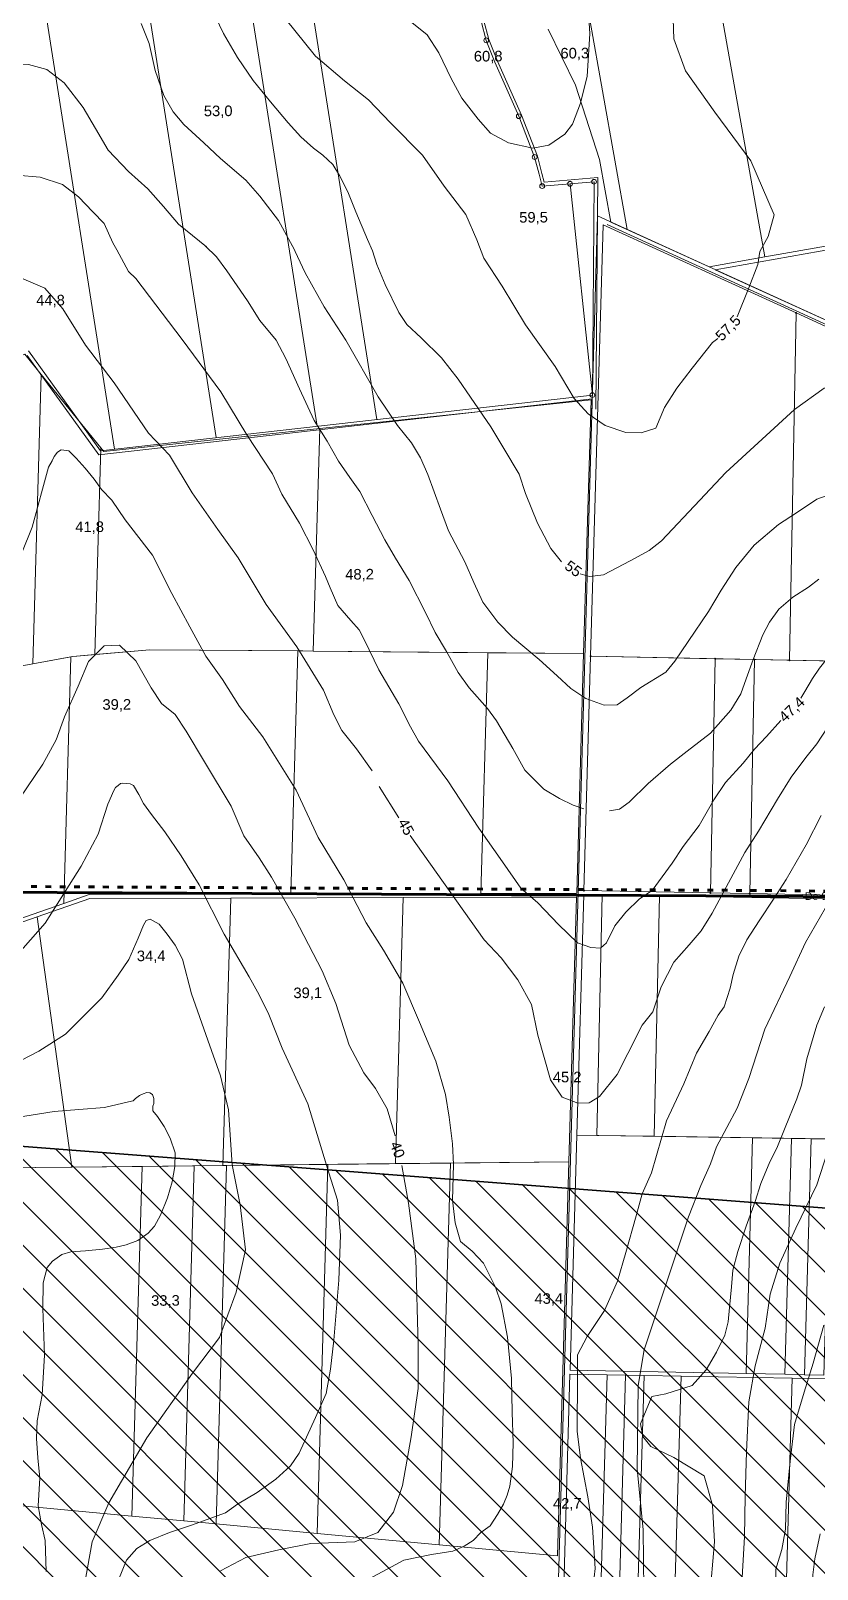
# Model space of a CAD drawing. Header units: metres. Extents: x 783184 to 1587399, y 282652 to 580595.
# Drawn here: x 784865 to 785685, y 287297 to 288901 of the extents above; entities that cross this region are included whole.
import ezdxf

# ---------------------------------------------------------------- set-up
doc = ezdxf.new("R2010")
doc.units = ezdxf.units.M
doc.header["$LTSCALE"] = 0.5
doc.linetypes.add('ACAD_ISO03W100', pattern=[30, 12, -18])
doc.layers.add('cote de nivel', color=1, linetype='CONTINUOUS', lineweight=211)
for name, color, linetype in [('curbe  de nivelI', 7, 'CONTINUOUS'), ('natura 2000', 7, 'CONTINUOUS'), ('proprietati extravilan', 7, 'CONTINUOUS'), ('strazi', 7, 'CONTINUOUS')]:
    doc.layers.add(name, color=color, linetype=linetype)
doc.styles.add('arial', font='arial.ttf')
doc.styles.get("Standard").update_dxf_attribs({"font": 'arial.ttf'})

msp = doc.modelspace()

# ---------------------------------------------------------------- hatches: boundary and pattern name
at = {"layer": 'natura 2000', "lineweight": 25}
h = msp.add_hatch(dxfattribs=at)
h.set_pattern_fill('ANSI31', color=102, scale=10, angle=270, style=0)
h.set_pattern_definition([(315, (-16318.97, 0), (22.4506403, 22.4506403), [])])
h.paths.add_polyline_path([(787971.43976, 288224.93342), (787870.92594, 288237.44902), (787213.7892, 288101.85379), (786745.7958, 288206.64708), (786668.5349, 288218.38109), (786498.29379, 288265.38152), (786271.2923, 288323.04197), (786109.98482, 288008.90651), (786011.07464, 287649.67488), (784573.20977, 287759.96478), (783793.2636, 287674.8226), (783780.5041, 287539.58085), (783769.1915, 287420.7999), (783768.915, 287417.899), (783780.65865, 287417.08065), (784006.42075, 287399.88895), (784362.46725, 287372.79145), (784558.6099, 287357.8604), (784574.4166, 287314.6681), (784602.445, 287324.9255), (784608.837, 287292.78015), (784608.84, 287292.78), (784608.8385, 287292.77485), (784592.87005, 287235.34995), (784580.298, 287223.97965), (784537.63005, 287185.39), (784483.5, 287003.05), (784483.5044, 287002.6695), (784485.3, 286847.16), (784484.345, 286785.385), (784484.30705, 286782.92885), (784483.50035, 286730.74895), (784484.498, 286730.646), (784554.7285, 286727.893), (784624.959, 286725.14), (784607.348, 286536.688), (784594.68615, 286401.19575), (784630.1358, 286397.88295), (784732.8065, 286395.36555), (784881.1041, 286396.043), (785013.64045, 286398.0754), (785223.25535, 286397.2804), (785233.0977, 286397.2431), (785200.69495, 286316.8048), (785196.46505, 286306.30425), (785193.71015, 286296.7813), (785191.49905, 286284.20395), (785189.896, 286275.08545), (785195.1148, 286222.43885), (785216.92325, 286002.43975), (785226.00625, 285976.94425), (785237.41215, 285703.27295), (785215.48915, 285617.32065), (785213.1045, 285607.9712), (785213.62695, 285590.8152), (785219.04425, 285561.0071), (785224.6066, 285541.89315), (785228.0891, 285520.21455), (785228.66955, 285497.37455), (785225.9609, 285482.85765), (785217.2546, 285450.72685), (785208.7093, 285416.6519), (785256.1124, 285441.0508), (785305.5644, 285475.9564), (785345.4739, 285511.5708), (785379.334, 285544.5834), (785390.613, 285563.9601), (785403.5704, 285577.788), (785410.82955, 285575.2514), (785414.84, 285573.85), (785407.86, 285549.01), (785388.38, 285456.01), (785388.79, 285403.76), (785387.57, 285378.24), (785371.76, 285320.73), (785378.59, 285277.93), (785378.58445, 285277.8797), (785378.3169, 285275.45), (785374.13, 285237.43), (785364.02515, 285226.0708), (785361.16, 285222.85), (785318.61, 285165.73), (785250.92, 285102.55), (785218.20625, 285061.69895), (785211.12, 285052.85), (785200.18, 285017.21), (785195.72, 284956.45), (785205.04, 284911.08), (785231.39, 284849.51), (785267.46, 284830.88), (785310.6246, 284829.19255), (785323.48, 284828.69), (785361.17, 284827.47), (785383.88495, 284821.41885), (785388.16, 284820.28), (785396.89935, 284820.41775), (785406.548, 284820.56985), (785408.46, 284820.6), (785415.70655, 284824.73285), (785417.49, 284825.75), (785418.9786, 284826.5143), (785419.67885, 284826.8738), (785429.41, 284831.87), (785436.82, 284841.53), (785435.86, 284851.84), (785438.11, 284861.18), (785446.39, 284882.62), (785452.23, 284892.36), (785451.78, 284898.3), (785455.43, 284903.1), (785460.02, 284901.2), (785474.44, 284914.21), (785509.33, 284968.6), (785528.4, 284993.71), (785569.75, 285021.14), (785611.64, 285052.79), (785635.72, 285080.8), (785667.93, 285124.66), (785703.07, 285188.14), (785717.25, 285229.34), (785726.81, 285264.28), (785733.41, 285299.87), (785737.37, 285329.54), (785742.01, 285340.32), (785772.19, 285490.5), (785776.91, 285515.4), (785792.98, 285550.42), (785811.6, 285578.99), (785828.12, 285590.78), (785847.01, 285597.86), (785862.74, 285605.72), (785879.26, 285618.3), (785893.16, 285635.34), (785931.19, 285678.58), (785956.78083, 285703.42513), (785956.78083, 285728.90117), (785956.3378, 285755.94243), (785956.3378, 285782.30233), (785956.3378, 285808.97887), (785956.3378, 285835.46943), (785956.3378, 285861.50708), (785956.3378, 285914.69261), (785956.3378, 285940.92265), (785956.3378, 285968.12263), (785956.3378, 285994.48253), (785956.3378, 286020.92018), (785956.3378, 286047.80193), (785963.27309, 286067.28888), (785974.08936, 286082.32491), (785987.60423, 286095.56781), (786001.01528, 286108.70898), (786027.81541, 286134.96979), (786054.71665, 286161.32969), (786067.51777, 286174.84878), (786107.77153, 286214.21061), (786121.23046, 286227.37132), (786134.67762, 286240.32304), (786161.083, 286266.80456), (786174.31856, 286280.0783), (786187.84949, 286293.12759), (786214.40554, 286319.63177), (786224.95285, 286335.71719), (786231.02291, 286356.15679), (786237.11644, 286376.67542), (786248.21808, 286392.16558), (786259.15727, 286407.65014), (786277.77382, 286415.59803), (786301.12343, 286418.65695), (786322.03268, 286424.44291), (786340.3871, 286432.47818), (786357.52504, 286441.83528), (786374.40824, 286451.62125), (786389.37901, 286463.18597), (786403.27913, 286475.28215), (786427.11977, 286477.94908), (786474.44846, 286457.50181), (786524.02923, 286434.19361), (786706.25735, 286278.36607), (786742.29058, 286268.9264), (786766.19398, 286271.53321), (786798.71988, 286265.50837), (786823.53519, 286267.44264), (786841.52227, 286276.05746), (786859.36906, 286284.49112), (786872.63232, 286297.67347), (786884.45572, 286312.62977), (786894.31195, 286329.16478), (786904.03403, 286346.26342), (786913.5149, 286362.93783), (786927.81559, 286375.33193), (786941.95753, 286387.58843), (786957.92419, 286398.57433), (786975.21451, 286407.14226), (787010.90028, 286424.82576), (787046.11241, 286442.27456), (787081.81891, 286459.96834), (787098.49351, 286469.84809), (787113.98669, 286480.87093), (787129.95983, 286491.67653), (787145.49362, 286502.61119), (787161.26924, 286513.26609), (787177.72048, 286522.90135), (787197.49261, 286530.02359), (787240.97615, 286538.60395), (787285.92171, 286546.79151), (787305.52514, 286550.69377), (787330.7805, 286555.51135), (787350.31266, 286559.2372), (787416.66402, 286576.06845), (787436.82011, 286582.17986), (787454.33278, 286591.20912), (787470.33914, 286601.9578), (787481.51931, 286616.74638), (787489.93775, 286635.57301), (787498.15968, 286653.96017), (787510.66978, 286667.71246), (787526.85744, 286678.1364), (787546.57937, 286683.3561), (787610.39065, 286700.2447), (787631.22236, 286705.75812), (787649.37374, 286714.38417), (787662.00567, 286728.22704), (787682.9223, 286733.97774), (787706.82755, 286736.07874), (787732.42739, 286737.22583), (787759.12743, 286736.78575), (787791.70686, 286731.06151), (787826.29374, 286723.00708), (787848.917, 286726.97654), (787871.495, 286730.93806), (787895.49624, 286733.27313), (787943.61131, 286738.37132), (787967.69562, 286740.78174), (787993.35049, 286741.62293), (788016.23711, 286745.34126), (788038.96278, 286749.03344), (788044.75727, 286769.87912), (788064.47956, 286802.39051), (788074.53822, 286819.5889), (788084.15385, 286836.57005), (788093.20462, 286854.19408), (788100.63586, 286871.92265), (788114.84694, 286912.07458), (788121.66939, 286931.35073), (788128.68591, 286951.17517), (788137.48931, 286969.09499), (788148.82723, 286983.94227), (788161.31334, 286997.96471), (788175.32052, 287010.43203), (788189.8095, 287022.49615), (788205.96177, 287032.58543), (788238.3399, 287053.49711), (788254.55899, 287063.97234), (788270.44863, 287074.23479), (788302.81393, 287095.13818), (788335.17185, 287115.7554), (788351.26312, 287126.28365), (788382.16458, 287148.18744), (788396.86215, 287160.14093), (788423.3427, 287184.51357), (788461.23833, 287218.36213), (788508.4655, 287260.54567), (788536.65892, 287285.61979), (788578.13036, 287323.11876), (788609.15167, 287355.91481), (788641.9103, 287390.78685), (788691.41169, 287443.48179), (788742.76374, 287497.64556), (788763.39694, 287520.10218), (788821.52637, 287583.36866), (788847.57663, 287610.50772), (788859.58648, 287625.11131), (788868.85138, 287642.63835), (788876.44383, 287661.67802), (788881.41132, 287683.01026), (788886.25144, 287704.84832), (788888.78411, 287729.13127), (788881.18611, 287763.14728), (788867.95292, 287803.00873), (788854.82758, 287842.4931), (788841.75815, 287881.80931), (788844.99438, 287905.23388), (788850.66493, 287926.33753), (788861.83486, 287967.90784), (788868.796, 287986.79039), (788881.22857, 288001.2016), (788894.04054, 288011.2727), (788912.89056, 288022.18274), (788963.11557, 288051.25206), (788981.64049, 288060.41576), (789001.90114, 288065.66247), (789044.22543, 288076.62278), (789117.57115, 288082.8336), (789139.35354, 288088.32217), (789155.20484, 288098.81675), (789167.97153, 288112.68528), (789189.38841, 288143.82113), (789200.38113, 288159.68163), (789209.74941, 288176.70286), (789215.69895, 288194.34774), (789241.70121, 288276.75168), (789259.43824, 288331.20955), (789266.84965, 288348.10568), (789293.9974, 288409.99567), (789334.69908, 288502.78517), (789343.0373, 288521.07855), (789345.47951, 288544.65769), (789343.94736, 288573.11858), (789340.92367, 288602.59511), (789334.69169, 288635.23477), (789300.7204, 288722.12047), (789282.62625, 288765.99378), (789266.12887, 288809.0695), (789257.61158, 288842.26627), (789242.44514, 288960.85696), (789248.39, 288981.24), (789249.84, 289022.44), (789258.51, 289043.39), (789288.16, 289086.03), (789324.63, 289131.46), (789338.05, 289159.74), (789338.78, 289187.2), (789338.78, 289215.8), (789346.01, 289235.31), (789348.9, 289272.17), (789349.62, 289325.64), (789353.96, 289379.12), (789365.53, 289410.2), (789384.33, 289451.39), (789411.26, 289495.94), (789426.56, 289530.45), (789438.93, 289570.99), (789447.67, 289608.22), (789451.12, 289633.35), (789453.96, 289652), (789458.41, 289674.33), (789467.61, 289673.16), (789468.38, 289676.19), (789472.25, 289681.02), (789483.63, 289690.82), (789487.89, 289696.87), (789488.25, 289702.94), (789482.17, 289706.6), (789473.31, 289707.12), (789463.92, 289707.15), (789460.79, 289710.88), (789460.26, 289717.51), (789461.44, 289720.77), (789470.72, 289723.65), (789471.06, 289724.51), (789473.75, 289725.78), (789482.58, 289726.68), (789488.95, 289726.49), (789496.75, 289722.19), (789500.8, 289719.25), (789505.65, 289718.41), (789515.64, 289720.83), (789516.63, 289720.7), (789534.84, 289735.95), (789543.72, 289750.86), (789540.73, 289755.73), (789535.24, 289755.66), (789535.48, 289754.66), (789522.63, 289747.46), (789492.61, 289742.46), (789469.3, 289741.52), (789462.82, 289743.79), (789460.6, 289755.95), (789450.84, 289764.24), (789448.8, 289774.39), (789439.25, 289779.43), (789430.34, 289795), (789396.71, 289809.2), (789376.52, 289825.47), (789372.34, 289833.53), (789355.21, 289822.2), (789320.69, 289828.18), (789296.6, 289846.08), (789293.93, 289856.98), (789292.43, 289869.42), (789276.19, 289876.29), (789263.78, 289895.05), (789235.96, 289913.44), (789219.8, 289924.31), (789203.69, 289932.82), (789186.46, 289936.91), (789175.08, 289941.15), (789173.81, 289942.9), (789160.91, 289937.4), (789141.66, 289936.99), (789126.26, 289936.57), (789109.68, 289939.8), (789094.84, 289943.2), (789084.64, 289945.82), (789066.27, 289954.56), (789050.77, 289965.72), (789041.68, 289975.98), (789036.07, 289979.91), (789029.88, 289976.69), (789020.18, 289957.13), (789007.67, 289953.41), (788900.7, 289945.68), (788859.56, 289956.44), (788830.83, 289994.37), (788793.71, 290126.62), (788790.4, 290164.02), (788800.11, 290196.77), (788805.04, 290221.59), (788839, 290276.8), (788859.23, 290289.33), (788914.71, 290308.84), (788973.8, 290331.43), (789000.75, 290362.64), (789064.26, 290397.54), (789095.38, 290406.98), (789132.87, 290417.78), (789138.77, 290419.11), (789183.55, 290449.82), (789232.56, 290499.74), (789268.53, 290536.85), (789306.84, 290565.04), (789369.51, 290588.01), (789431.29, 290603.77), (789530.64, 290550.26), (789597.65, 290543.65), (789650.72, 290553.8), (789700.08, 290579.99), (789754.65, 290609.82), (789831.65, 290647.92), (789854.07, 290659.01), (789966.07, 290708.13), (789960.43, 290754.62), (789960.252, 290756.0861), (789730.27013, 290676.47043), (789635.76216, 290643.04491), (789539.67632, 290611.93699), (789482.13147, 290617.67015), (789416.60672, 290655.49288), (789371.40425, 290664.30841), (789305.64115, 290645.53751), (789226.38223, 290578.42344), (789150.94005, 290519.68364), (789049.11963, 290431.03086), (788949.89844, 290381.90644), (788843.68474, 290325.43199), (788766.42921, 290229.51185), (788757.06076, 290219.51855), (788756.46884, 290206.50765), (788735.1377, 290120.46199), (788784.89914, 289956.90062), (788795.18124, 289944.49775), (788795.92956, 289941.87846), (788804.2548, 289933.55322), (788863.72574, 289861.8179), (789135.24938, 289791.03919), (789203.63213, 289767.83208), (789152.75162, 289506.01901), (789066.6784, 289341.85856), (789020.74981, 289236.32196), (789053.31392, 288671.30223), (789043.5697, 288545.96977), (789113.16993, 288345.16866), (789096.35912, 288232.00216), (788999.37787, 288137.70606), (788906.84108, 288099.87546), (788715.85576, 288135.97036), (788454.15005, 288166.93943)])

# ---------------------------------------------------------------- linework, layer by layer
at = {"layer": 'curbe  de nivelI', "color": 21, "lineweight": 5}
for points in [[(785512.485, 289256.06654), (785541.40038, 289235.66648), (785569.46533, 289214.41639), (785600.08163, 289203.36635), (785622.19344, 289181.26624), (785624.7448, 289148.96614), (785606.03482, 289108.16597), (785587.81564, 289072.45621), (785563.70701, 289021.58708), (785544.95583, 288974.73397), (785534.24089, 288934.57414), (785535.58026, 288893.07567), (785547.63458, 288859.60915), (785578.44007, 288816.77202), (785615.94239, 288765.90289), (785640.05101, 288709.67915), (785634.00624, 288687.04581), (785625.24956, 288671.38426)], [(785054.05759, 288923.89772), (785066.13641, 288898.54571), (785080.88189, 288873.66889), (785096.98694, 288849.72534), (785115.30644, 288827.39139), (785133.67203, 288805.38293), (785146.75741, 288790.89608), (785159.84272, 288779.2261), (785169.70709, 288771.78144), (785180.17534, 288762.12353), (785187.22131, 288750.45355), (785195.71628, 288733.6748), (785204.17142, 288712.54811), (785216.25023, 288683.97676), (785221.48436, 288671.90439)], [(785262.39797, 288910.06965), (785278.53393, 288897.4158), (785290.77269, 288878.44127), (785303.43324, 288851.89299), (785314.6043, 288831.05136), (785331.48503, 288809.46538), (785344.64204, 288794.82659), (785363.26048, 288784.65391), (785388.58158, 288778.94726), (785405.21406, 288782.17274), (785422.09479, 288793.83414), (785429.79044, 288804.25495), (785438.23081, 288825.84094), (785445.18168, 288854.12602), (785448.03533, 288898.37009), (785446.04937, 288932.11369)], [(784980.27699, 288909.01604), (784988.83723, 288888.10208), (784994.8611, 288860.21681), (785004.05542, 288833.91593), (785013.88382, 288817.12139), (785024.98043, 288803.8125), (785045.5884, 288784.48295), (785063.12209, 288768.16869), (785089.43689, 288745.67033), (785104.021, 288728.87583), (785123.67779, 288703.84246), (785138.2619, 288676.90779)], [(785130.52993, 288914.12696), (785161.9541, 288874.86756), (785192.45394, 288849.46443), (785217.4084, 288829.6038), (785240.17551, 288805.39148), (785273.44814, 288771.67462), (785296.09197, 288739.34336), (785318.73581, 288709.78334), (785330.28881, 288683.45645), (785337.68272, 288664.51958), (785356.7632, 288635.10098), (785380.79346, 288594.91783), (785411.75541, 288551.50158), (785431.62658, 288518.24656), (785446.4144, 288502.08093), (785463.97495, 288490.07219), (785485.69452, 288482.68218), (785501.40661, 288482.2203), (785516.65653, 288487.30094), (785525.89891, 288508.54718), (785538.83827, 288528.8697), (785554.55035, 288549.65406), (785575.97909, 288576.53706), (785581.52454, 288580.69395)], [(784820.17351, 288862.89677), (784844.24224, 288866.90612), (784862.96233, 288866.46061), (784882.1282, 288861.11484), (784899.95683, 288847.30493), (784920.0141, 288821.46699), (784932.93994, 288799.63841), (784945.86572, 288776.91884), (784967.26016, 288754.64478), (784987.46886, 288736.68188), (785003.51471, 288718.41714), (785019.11479, 288699.70693), (785048.53209, 288676.09638)], [(785437.92377, 288335.15148), (785447.56048, 288332.35513), (785462.32645, 288334.064), (785489.90149, 288348.95466), (785509.68529, 288359.63802), (785522.54201, 288369.7718), (785562.70881, 288412.24471), (785589.73899, 288440.82677), (785661.37819, 288506.76653), (785692.35753, 288528.99679), (785707.05287, 288534.1574), (785744.38705, 288538.52407), (785767.82015, 288550.43313), (785777.35229, 288567.10583), (785775.36639, 288598.06946), (785765.04123, 288651.07873), (785765.04123, 288672.1181), (785769.01292, 288687.99689), (785769.01292, 288734.56087), (785763.84971, 288766.3184), (785758.84503, 288785.40518)], [(784745.37784, 288677.43829), (784745.37784, 288697.48495), (784739.13781, 288718.86807), (784736.46352, 288731.787), (784737.80064, 288746.48789), (784749.3893, 288752.72464), (784762.31509, 288753.17011), (784783.2638, 288749.60627), (784810.00682, 288749.60627), (784832.29264, 288751.38819), (784850.56706, 288750.94272), (784875.08152, 288748.71532), (784898.25879, 288741.14212), (784915.19604, 288728.22315), (784929.90472, 288712.63132), (784941.93906, 288700.60333), (784950.85338, 288680.55667), (784954.86484, 288672.98346)], [(785619.71122, 288152.31119), (785607.82332, 288137.82019), (785589.48691, 288117.55264), (785577.19073, 288099.65683), (785562.04663, 288073.03345), (785545.43601, 288050.8254), (785533.78702, 288033.57639), (785512.90256, 288004.95404), (785499.84392, 287996.52464), (785485.69702, 287982.38499), (785473.99867, 287968.2453), (785465.23727, 287950.49309), (785458.97997, 287945.05476), (785449.18599, 287945.59861), (785435.03916, 287950.49309), (785415.17912, 287969.79918), (785393.68673, 287992.09634), (785376.22914, 288007.42691), (785356.91326, 288034.89051), (785332.42829, 288070.23965), (785299.97719, 288119.62079), (785269.507, 288160.95212), (785261.0733, 288175.90751), (785248.83085, 288199.56426), (785228.10098, 288235.32071), (785213.13796, 288266.04727), (785207.42482, 288276.92392), (785198.99112, 288286.71291), (785185.38833, 288302.21215), (785177.49873, 288320.7025), (785172.56128, 288332.5552), (785159.77466, 288360.29069), (785145.35574, 288388.02617), (785127.12801, 288418.48081), (785117.33403, 288439.41841), (785090.60792, 288480.37088), (785063.40239, 288524.9652), (785023.06593, 288579.76768), (784974.91216, 288643.12424), (784967.02256, 288650.46601), (784954.86484, 288672.98346)], [(785047.18276, 288677.17937), (785058.77025, 288665.70366), (785069.83494, 288651.0899), (785091.174, 288619.88753), (785104.21459, 288599.34926), (785121.2068, 288578.81099), (785131.086, 288559.85261), (785145.31203, 288528.25527), (785160.7147, 288495.24761), (785174.14201, 288473.47353), (785185.95565, 288452.8598), (785197.87583, 288435.60487), (785208.15186, 288421.08884), (785221.05227, 288395.94574), (785234.20559, 288370.61116), (785245.30369, 288351.57597), (785259.86094, 288328.48501), (785276.85059, 288294.9338), (785286.71561, 288274.11833), (785298.54188, 288254.15746), (785310.73611, 288232.24647), (785322.24522, 288216.49793), (785341.19082, 288194.93159), (785350.78173, 288182.05886), (785367.63442, 288153.30066), (785380.13735, 288130.6603), (785400.18127, 288110.62655), (785416.42382, 288100.95508), (785430.59281, 288094.21959), (785441.65155, 288090.42009)], [(785709.02156, 288421.7561), (785684.4902, 288413.0021), (785663.51362, 288398.77527), (785644.53485, 288386.79476), (785619.31308, 288365.32975), (785600.30227, 288341.78677), (785584.81957, 288318.07541), (785571.83412, 288295.8616), (785550.33178, 288264.80792), (785536.59714, 288244.09167), (785527.3575, 288232.85995), (785501.06093, 288216.81872), (785487.07654, 288205.83663), (785476.58828, 288198.84799), (785462.85364, 288198.34882), (785443.84337, 288205.43751), (785428.05429, 288215.60753), (785413.84409, 288228.93374), (785395.17462, 288245.81647), (785367.28052, 288269.3127), (785352.19316, 288284.9184), (785336.55581, 288305.86266), (785327.25782, 288326.37805), (785317.6089, 288347.77015), (785300.74556, 288380.10253), (785292.32466, 288402.54672), (785279.32974, 288438.74322), (785271.4352, 288456.27772), (785262.13715, 288471.70809), (785247.70823, 288490.02242), (785227.53324, 288519.65574), (785193.81696, 288578.82875), (785170.96435, 288613.8018), (785151.31565, 288649.04617), (785138.11485, 288677.17937)], [(785221.48436, 288671.90439), (785225.92327, 288657.72508), (785234.7828, 288636.90794), (785249.10037, 288607.64219), (785257.18278, 288595.36937), (785272.2596, 288581.23238), (785293.28382, 288560.64838), (785310.84752, 288538.27773), (785323.59287, 288519.63551), (785344.75004, 288488.6896), (785358.29963, 288465.92052), (785374.30904, 288439.35536), (785380.99259, 288419.00425), (785393.31508, 288387.97109), (785407.30387, 288361.56129), (785418.49487, 288347.89032)], [(785601.39565, 288603.32583), (785613.87291, 288633.34773), (785623.11528, 288657.82709), (785625.24956, 288671.38426)], [(785221.2224, 288129.82418), (785204.91941, 288152.9083), (785189.63537, 288171.91878), (785181.1442, 288188.21346), (785170.27554, 288214.01334), (785142.68431, 288259.04415), (785110.75761, 288303.17557), (785081.54807, 288352.05961), (785060.15041, 288381.59372), (785033.56115, 288419.76519), (785009.786, 288459.144), (784988.04868, 288481.88867), (784952.30566, 288534.37479), (784922.41684, 288573.75359), (784898.64163, 288611.43502), (784879.96109, 288633.16127), (784855.71883, 288643.43335)], [(785217.38566, 287287.01232), (785236.73416, 287297.44499), (785254.30055, 287306.85989), (785282.8142, 287312.96683), (785305.21769, 287316.27476), (785317.18325, 287321.36388), (785326.34833, 287327.47082), (785334.49506, 287335.61341), (785344.16934, 287342.73815), (785351.80687, 287354.44314), (785358.17153, 287365.38474), (785361.73573, 287374.54517), (785364.5362, 287384.2145), (785367.39819, 287404.56045), (785368.16191, 287429.24269), (785366.88898, 287461.30413), (785366.37984, 287496.16458), (785362.05223, 287539.46364), (785355.43305, 287574.06963), (785349.83216, 287591.37266), (785337.07395, 287616.46067), (785325.36297, 287628.92901), (785313.1429, 287639.10725), (785307.79658, 287658.70037), (785304.99653, 287682.22956), (785306.01488, 287719.38013), (785304.74196, 287741.00887), (785301.43234, 287768.74457), (785297.61351, 287792.409), (785287.64994, 287827.19643), (785270.5927, 287867.90939), (785253.02632, 287908.36785), (785233.12049, 287942.9491), (785214.80718, 287971.42196), (785191.61037, 288016.16501), (785164.75082, 288060.50127), (785141.92333, 288109.89416), (785107.33151, 288165.2128), (785082.91377, 288196.93971), (785065.00742, 288225.00581), (785047.91504, 288249.4111), (785031.13739, 288280.17371), (785012.41712, 288314.74787), (784992.06902, 288354.60987), (784963.58163, 288391.62455), (784949.74493, 288411.96231), (784939.16389, 288423.35145), (784931.43162, 288433.92708), (784922.13815, 288445.38553), (784912.49728, 288456.02522), (784904.86493, 288463.65372), (784897.03172, 288464.45673), (784893.01466, 288462.24847), (784889.60018, 288457.63123), (784887.59165, 288453.01399), (784883.7755, 288446.59002), (784866.70308, 288383.95621), (784855.82638, 288357.31068)], [(785468.60721, 288088.17494), (785478.80202, 288089.902), (785489.16957, 288097.32829), (785508.76122, 288116.68288), (785531.91545, 288136.88933), (785549.36756, 288150.3603), (785573.84474, 288169.2538), (785595.05004, 288193.09837), (785605.24478, 288210.02342), (785610.94697, 288225.91225), (785618.39858, 288245.86821), (785628.42057, 288271.60122), (785635.33231, 288284.89948), (785645.00868, 288298.54316), (785659.55801, 288310.88266), (785675.8005, 288321.41764), (785686.68649, 288329.88019)], [(785926.71913, 288204.68034), (785882.89184, 288224.14921), (785845.64581, 288240.69456), (785824.13351, 288248.28945), (785807.08955, 288255.10356), (785785.4194, 288263.86455), (785767.15802, 288267.51495), (785748.08004, 288269.95791), (785729.33167, 288268.49776), (785713.74863, 288263.38717), (785705.47012, 288255.35627), (785695.24375, 288246.83861), (785687.20873, 288236.86083), (785680.1477, 288226.15296), (785672.11269, 288212.52474), (785667.97343, 288205.71063)], [(785245.24087, 287749.19741), (785236.86106, 287777.60129), (785224.4736, 287798.72212), (785212.45047, 287815.10899), (785197.10562, 287843.72512), (785183.26076, 287887.42344), (785169.05157, 287921.28962), (785140.58943, 287976.11699), (785116.17878, 288019.08699), (785103.42694, 288039.11536), (785087.39608, 288062.05697), (785074.27986, 288093.00993), (785046.55292, 288139.43471), (785027.243, 288171.11599), (785015.9485, 288188.5953), (785001.73932, 288200.24818), (784990.8092, 288216.2709), (784974.70713, 288244.47744), (784957.94758, 288260.86431), (784941.91673, 288260.136), (784925.52149, 288243.74912), (784914.59132, 288218.25846), (784900.3545, 288186.08445), (784891.61038, 288162.05037), (784877.76551, 288136.92386), (784853.32383, 288100.41727)], [(785695.61611, 288175.11069), (785684.60376, 288158.1824), (785673.25168, 288143.62129), (785657.92637, 288123.19795), (785643.54705, 288100.50531), (785623.64843, 288067.13994), (785609.4583, 288044.8255), (785590.11473, 288008.59847), (785575.54617, 287981.36732), (785564.0049, 287963.21322), (785551.68015, 287948.58331), (785535.59802, 287930.42922), (785522.29529, 287904.77264), (785513.59291, 287878.67882)], [(785647.22504, 288182.24456), (785632.12899, 288165.69604), (785619.71122, 288152.31119)], [(784956.87999, 287286.24325), (784965.18836, 287306.72687), (784975.98928, 287318.90632), (784989.55968, 287327.48729), (785009.77679, 287335.79144), (785032.76333, 287343.26517), (785068.30032, 287356.33605), (785080.76295, 287365.19381), (785101.257, 287377.37325), (785120.64323, 287391.49032), (785135.8753, 287405.33061), (785145.01455, 287418.61726), (785162.24952, 287455.62018), (785173.05044, 287480.80949), (785177.75853, 287505.99877), (785181.08191, 287536.17057), (785186.37038, 287598.87193), (785188.03205, 287645.65204), (785184.98561, 287682.19037), (785176.10523, 287710.61858), (785154.22645, 287782.58799), (785127.33776, 287840.56455), (785113.49041, 287875.71885), (785103.52033, 287896.20245), (785092.99636, 287915.02523), (785066.91447, 287959.49418), (785040.88149, 288010.98), (785022.04915, 288041.15178), (785005.11146, 288066.45061), (784991.26412, 288084.44298), (784982.95575, 288095.792), (784977.9707, 288105.20339), (784972.43178, 288114.61475), (784968.74525, 288116.28777), (784964.83262, 288116.82719), (784961.25727, 288117.1643), (784958.96368, 288116.55747), (784956.33281, 288114.73701), (784953.63447, 288112.44458), (784952.01543, 288109.54534), (784945.65681, 288095.09843), (784935.42424, 288063.69021), (784917.78909, 288030.64114), (784880.25991, 287971.02447), (784824.00527, 287907.34319)], [(785249.07333, 288080.94014), (785228.35495, 288113.5295)], [(785689.20303, 288083.39198), (785673.57509, 288052.67139), (785652.78097, 288016.58887), (785640.07343, 287996.96), (785624.44924, 287973.47239), (785611.74177, 287953.55485), (785603.36637, 287936.52389), (785597.30141, 287917.47234), (785594.41334, 287903.32799), (785588.05957, 287883.69911), (785581.67609, 287875.18272), (785572.43425, 287858.1518), (785559.14909, 287835.34764), (785545.86399, 287803.59505), (785528.05446, 287764.87813), (785512.3578, 287710.8907), (785502.6628, 287688.74202), (785496.15569, 287665.96279), (785485.53737, 287627.66401), (785476.76567, 287597.67097), (785463.37737, 287567.21652), (785445.37241, 287539.9921), (785435.16177, 287520.87367), (785435.16177, 287498.72499), (785434.70008, 287441.50756), (785438.39344, 287413.36026), (785445.78008, 287372.75434), (785450.85843, 287341.37704), (785453.63663, 287298.17225), (785449.48166, 287262.18065)], [(785513.59291, 287878.67882), (785502.62844, 287864.62908), (785487.684, 287835.09497), (785476.47573, 287813.36873), (785458.13485, 287790.28457), (785447.26619, 287783.83461), (785435.37859, 287783.49513), (785419.0756, 287789.60563), (785406.84838, 287807.59768), (785393.94183, 287854.10541), (785387.08172, 287886.17497), (785372.81656, 287911.97485), (785355.49468, 287935.05901), (785337.83308, 287953.72996), (785260.67992, 288062.46394)], [(785693.71483, 287987.04865), (785672.75218, 287950.79845), (785656.44788, 287915.54594), (785630.47186, 287860.55605), (785613.83486, 287809.00758), (785601.49301, 287778.26975), (785579.86485, 287737.69613), (785573.87552, 287720.06988), (785563.5606, 287697.45506), (785550.86861, 287664.72446)], [(784920.11403, 287275.56387), (784929.25234, 287325.98149), (784946.79783, 287366.53481), (784986.35693, 287434.57883), (785034.0288, 287501.98279), (785061.93434, 287539.17117), (785079.37525, 287586.23772), (785089.25847, 287630.39893), (785083.44481, 287677.46545), (785075.3048, 287719.00991), (785071.23524, 287776.53567), (785063.09612, 287811.98086), (785049.72472, 287849.16924), (785032.86512, 287897.39793), (785023.3707, 287933.4237), (785015.91252, 287948.131), (785007.44646, 287959.61476), (784999.182, 287969.88971), (784989.90966, 287975.12792), (784985.67665, 287973.91912), (784982.65307, 287968.88238), (784977.41219, 287955.38391), (784967.53512, 287933.02076), (784956.44866, 287916.90321), (784939.315, 287893.12979), (784901.36106, 287855.34045), (784873.68978, 287837.74252), (784836.80202, 287818.60289)], [(785692.48711, 287883.95936), (785684.54129, 287864.60135), (785674.33869, 287829.76266), (785668.62763, 287802.21476), (785663.66154, 287787.82036), (785651.71951, 287757.93406), (785643.02879, 287736.59064), (785635.57962, 287722.19624), (785626.39233, 287699.61191), (785620.43296, 287680.75031), (785610.96531, 287655.27718), (785602.27459, 287628.72199), (785597.06018, 287609.36402), (785595.81864, 287591.99146), (785593.58388, 287570.39987), (785592.09402, 287555.50909), (785588.85247, 287541.4588), (785579.91344, 287523.58991), (785569.23629, 287505.47281), (785554.83452, 287488.84479), (785527.18767, 287480.23395), (785512.47797, 287477.56083), (785500.88859, 287449.04758), (785503.11733, 287435.68198), (785511.58652, 287425.43504), (785535.65686, 287413.85154), (785567.30487, 287394.69418), (785575.77406, 287364.39883), (785578.04282, 287325.89071), (785574.47684, 287285.79393)], [(784881.25126, 287295.0286), (784880.20344, 287327.49513), (784876.53599, 287343.99022), (784873.13051, 287363.62723), (784874.70634, 287392.5457), (784872.61061, 287413.75368), (784871.30082, 287433.65251), (784872.09653, 287452.05514), (784877.07378, 287479.28512), (784879.69341, 287520.49591), (784877.85966, 287569.45753), (784878.12164, 287596.16385), (784882.31301, 287612.1353), (784887.81417, 287618.68097), (784897.54757, 287625.62127), (784907.24015, 287628.50135), (784922.43383, 287629.28683), (784939.98517, 287631.11962), (784954.39302, 287633.21424), (784964.87143, 287635.57069), (784976.92161, 287640.28358), (784987.66195, 287647.87655), (784994.21098, 287655.2077), (785000.49802, 287666.72808), (785007.83294, 287684.79413), (785012.57347, 287701.40185), (785015.45504, 287717.37331), (785015.71697, 287731.51195), (785010.73972, 287746.95973), (785004.45267, 287759.00378), (784997.37974, 287769.47686), (784992.66446, 287775.23705), (784992.48992, 287780.12275), (784993.45191, 287783.10387), (784993.45191, 287788.25139), (784992.0839, 287792.35332), (784989.50883, 287794.20322), (784986.45093, 287794.44452), (784982.3469, 287793.23807), (784978.56477, 287791.2273), (784974.62165, 287788.41225), (784971.88563, 287785.75806), (784967.29877, 287784.79291), (784942.2358, 287778.74099), (784915.55758, 287776.73162), (784889.70641, 287774.79977), (784841.92704, 287766.87452)], [(785695.73533, 287732.66831), (785684.59965, 287698.29681), (785662.61115, 287652.951), (785645.90758, 287616.61541), (785636.04577, 287584.36834), (785630.80545, 287548.68749), (785620.32481, 287509.4058), (785613.77442, 287472.08816), (785611.45045, 287419.83994), (785609.81285, 287373.68396), (785609.15781, 287331.12879), (785606.20412, 287276.61231)], [(785062.9179, 287295.93128), (785089.51454, 287309.76907), (785123.76235, 287317.78043), (785157.28146, 287324.33516), (785203.24817, 287325.87637), (785226.93018, 287335.70848), (785243.32541, 287356.82934), (785252.79818, 287384.86906), (785261.63997, 287435.34598), (785268.92676, 287485.96316), (785268.92676, 287530.75391), (785266.7422, 287621.22181), (785259.09109, 287679.12203), (785252.16327, 287718.24444)], [(785550.86861, 287664.72446), (785504.78876, 287526.22362), (785498.47781, 287489.00782), (785497.2156, 287401.96071), (785503.53019, 287338.49191), (785504.16129, 287276.04507)], [(785691.96891, 287551.7828), (785680.63392, 287512.34116), (785671.36314, 287481.95646), (785661.28762, 287448.38913), (785656.66964, 287410.20627), (785652.47149, 287367.40788), (785652.05131, 287339.06407), (785648.27298, 287318.08444), (785641.97579, 287297.52445), (785641.97579, 287274.86648)], [(785688.21273, 287334.21147), (785682.67586, 287308.24401), (785680.54626, 287291.64182), (785678.41673, 287265.24864), (785682.24996, 287235.0242), (785688.21726, 287185.80795)]]:
    msp.add_lwpolyline(points, dxfattribs=at)
at = {"layer": 'natura 2000', "color": 102, "lineweight": 35, "flags": 128}
msp.add_lwpolyline([(784608.837, 287292.78015), (784602.445, 287324.9255), (784574.4166, 287314.6681), (784558.6099, 287357.8604), (784362.46725, 287372.79145), (784006.42075, 287399.88895), (783780.65865, 287417.08065), (783768.915, 287417.899), (783769.1915, 287420.7999), (783780.5041, 287539.58085), (783793.2636, 287674.8226), (784573.20977, 287759.96478), (786011.07464, 287649.67488)], dxfattribs=at)
at = {"layer": 'proprietati extravilan', "color": 0, "linetype": 'Continuous', "lineweight": 5}
for p, q in [((785163.64589, 288489.1672), (785089.57502, 288959.26055)), ((785226.16796, 288496.23383), (785151.66894, 288969.04446)), ((785058.61358, 288477.29581), (784985.26198, 288942.82433)), ((784952.52235, 288465.39888), (784879.91174, 288926.22469)), ((785582.43083, 288934.97158), (785630.33277, 288665.64834)), ((785448.42394, 288911.13706), (785486.98112, 288694.3537)), ((785404.41265, 288903.3092), (785433.09028, 288844.70552)), ((785433.09028, 288844.70552), (785458.01959, 288767.11319)), ((785458.01959, 288767.11319), (785470.06244, 288702.09223)), ((785398.35122, 288739.52118), (785452.40521, 288744.03971)), ((785427.37126, 288741.94705), (785450.66796, 288521.60819)), ((785452.40521, 288744.03971), (785450.66796, 288521.60819)), ((786272.68732, 288330.57653), (785466.2086, 288699.4564)), ((785572.3041, 288655.32734), (785470.06244, 288702.09223)), ((785578.69959, 288652.40207), (785873.24509, 288704.79005)), ((785738.31805, 288684.85465), (785630.33277, 288665.64834)), ((785630.33277, 288665.64834), (785572.3041, 288655.32734)), ((786274.65693, 288334.0742), (785578.69959, 288652.40207)), ((784936.24587, 288459.43959), (784861.70357, 288563.06495)), ((784938.12481, 288463.67743), (784863.11271, 288567.95588)), ((785450.66796, 288521.60819), (784938.12481, 288463.67743)), ((785450.56633, 288517.57124), (784936.24587, 288459.43959)), ((785450.56633, 288517.57124), (785450.30434, 288507.16435))]:
    msp.add_line(p, q, dxfattribs=at)
at = {"layer": 'proprietati extravilan', "color": 0, "lineweight": 5}
for p, q in [((785406.21456, 286975.42003), (785455.99721, 288708.52561)), ((785455.99721, 288708.52561), (786272.90244, 288334.8767)), ((785427.42383, 287504.82096), (785434.47066, 287750.1455))]:
    msp.add_line(p, q, dxfattribs=at)
at = {"layer": 'proprietati extravilan', "color": 0, "linetype": 'Continuous', "lineweight": 5}
for points in [[(785323.70074, 289004.98586), (785341.36341, 288960.39707), (785342.67349, 288944.22631), (785337.2241, 288929.36525), (785337.60081, 288911.97561), (785342.84708, 288892.44333), (785351.79529, 288869.85211), (785376.6443, 288813.52436), (785393.32523, 288770.79881), (785398.08962, 288752.57851), (785400.34622, 288743.7019), (785456.43931, 288748.39089), (785454.30307, 288507.06369)], [(785323.91699, 288996.18494), (785338.44564, 288959.71202), (785339.66706, 288944.63562), (785334.24913, 288929.86033), (785334.64571, 288911.55305), (785340.02912, 288891.51021), (785349.06092, 288868.70794), (785373.90699, 288812.38685), (785390.50178, 288769.88194), (785395.21991, 288751.83856), (785398.35122, 288739.52118)]]:
    msp.add_lwpolyline(points, dxfattribs=at)
at = {"layer": 'proprietati extravilan', "color": 0, "lineweight": 5}
for points in [[(785461.73478, 288699.30342), (785662.89101, 288607.29543), (785655.96937, 288245.21324), (785448.81205, 288249.41839), (785461.73478, 288699.30342)], [(785662.89101, 288607.29543), (785749.28282, 288567.78019), (785743.65131, 288243.43336), (785655.96937, 288245.21324), (785662.89101, 288607.29543)], [(785448.81205, 288249.41839), (785578.73772, 288246.78099), (785573.66976, 288002.59635), (785441.79241, 288005.04057), (785448.81205, 288249.41839)], [(785578.73772, 288246.78099), (785619.63919, 288245.95072), (785614.66272, 288001.83658), (785573.66976, 288002.59635), (785578.73772, 288246.78099)], [(785619.63919, 288245.95072), (785805.77912, 288242.17221), (785797.68129, 287998.4445), (785614.66272, 288001.83658), (785619.63919, 288245.95072)], [(785441.67755, 288001.04201), (785460.91608, 288000.68544), (785455.16265, 287749.81948), (785434.47066, 287750.1455), (785441.67755, 288001.04201)], [(785460.91608, 288000.68544), (785520.70581, 287999.5773), (785514.95523, 287748.8774), (785455.16265, 287749.81948), (785460.91608, 288000.68544)], [(785790.15954, 287994.58322), (785520.70581, 287999.5773), (785514.95523, 287748.8774), (785784.74174, 287744.62668), (785790.15954, 287994.58322)], [(785434.47066, 287750.1455), (785617.44795, 287747.26254), (785610.79234, 287501.4224), (785427.42383, 287504.82096), (785434.47066, 287750.1455)], [(785617.44795, 287747.26254), (785658.24289, 287746.61978), (785651.38537, 287500.67004), (785610.79234, 287501.4224), (785617.44795, 287747.26254)], [(785658.24289, 287746.61978), (785678.64036, 287746.2984), (785671.6818, 287500.29387), (785651.38537, 287500.67004), (785658.24289, 287746.61978)], [(785671.6818, 287500.29387), (785678.64036, 287746.2984), (785699.03783, 287745.97702), (785691.97824, 287499.91769), (785671.6818, 287500.29387), (785678.64036, 287746.2984)], [(785427.30897, 287500.8224), (785465.90235, 287500.10711), (785458.50319, 287241.2132), (785419.87239, 287241.92919), (785427.30897, 287500.8224)], [(785458.50319, 287241.2132), (785465.90235, 287500.10711)], [(785465.90235, 287500.10711), (785485.21925, 287499.74909), (785477.79988, 287240.85555), (785485.21925, 287499.74909), (785504.53616, 287499.39107), (785497.09656, 287240.49791)], [(785497.0988, 287240.49787), (785497.09656, 287240.49791), (785504.53616, 287499.39107), (785543.12953, 287498.67578), (785535.73038, 287239.78187), (785543.12953, 287498.67578), (785658.90965, 287496.5299), (785651.56679, 287237.60245), (785658.90965, 287496.5299), (785736.0164, 287495.1008), (785728.85311, 287236.14833), (785736.0164, 287495.1008), (785774.60978, 287494.38551), (785767.45936, 287235.42197), (785774.60978, 287494.38551), (785813.20315, 287493.67021), (785806.05252, 287234.69586), (785813.20315, 287493.67021), (785832.49983, 287493.31257), (785825.34911, 287234.3328), (785832.49983, 287493.31257), (785851.79652, 287492.95492), (785844.64569, 287233.96974), (785844.64562, 287233.96974)]]:
    msp.add_lwpolyline(points, dxfattribs=at)
for points, elevation in [([(784867.53589, 288241.47869), (784772.2174, 288223.99114), (784781.12631, 288531.9099), (784859.02678, 288564.2808), (784876.26265, 288543.10168)], 171.9245), ([(784932.17946, 288251.08562), (784909.24045, 288249.12999), (784867.53589, 288241.47869), (784876.26265, 288543.10168), (784938.4185, 288466.72572)], 171.9245), ([(785449.23204, 288516.67216), (785441.57718, 288252.09711), (785159.72608, 288254.77604), (785166.43859, 288486.78062)], 171.9245), ([(785159.72608, 288254.77604), (785148.74488, 288254.88042), (784989.27091, 288255.95287), (784932.17946, 288251.08562), (784938.4185, 288466.72572), (784941.45117, 288462.99923), (785166.43859, 288486.78062)], 171.9245), ([(784699.16521, 288210.58867), (784907.0769, 288248.73306), (784899.63104, 287991.6188), (784737.47828, 287935.14424)], 84.59989), ([(785136.3404, 288001.42793), (784926.22871, 288000.88224), (784899.63104, 287991.6188), (784907.0769, 288248.73306), (784909.24045, 288249.12999), (784989.27091, 288255.95287), (785143.6804, 288254.88682)], 84.59989), ([(785334.53207, 288001.94266), (785136.3404, 288001.42793), (785143.6804, 288254.88682), (785159.72608, 288254.77604), (785341.80384, 288253.04544)], 84.59989), ([(785441.57718, 288252.09711), (785434.34037, 288002.20188), (785334.53207, 288001.94266), (785341.80384, 288253.04544)], 84.59989), ([(784872.12975, 287977.805), (784926.91038, 287996.88399), (785073.69604, 287997.26522), (785065.61927, 287718.36516), (784908.24767, 287716.63985)], 84.59989), ([(785245.4369, 287720.33656), (785065.61927, 287718.36516), (785073.69604, 287997.26522), (785253.4701, 287997.73212)], 84.59989), ([(785434.22453, 287998.20156), (785426.23514, 287722.31871), (785245.4369, 287720.33656), (785253.4701, 287997.73212)], 84.59989), ([(784758.28712, 287938.15589), (784872.12975, 287977.805), (784908.24767, 287716.63985), (784832.28879, 287715.80709), (784796.28947, 287663.36458)], 84.59989), ([(785163.70121, 287334.78418), (785058.52018, 287344.65185), (785069.34386, 287718.406), (785174.84415, 287719.56263)], 84.59989), ([(785291.08402, 287322.83362), (785163.70121, 287334.78418), (785174.84415, 287719.56263), (785302.6136, 287720.9634)], 84.59989), ([(785426.23514, 287722.31871), (785414.33146, 287311.27103), (785291.08402, 287322.83362), (785302.6136, 287720.9634)], 84.59989), ([(784970.71931, 287352.88898), (784641.38591, 287383.78575), (784635.28796, 287427.21544), (784741.48986, 287583.53447), (784832.28879, 287715.80709), (784981.27648, 287717.44049)], 84.59989), ([(785025.00889, 287347.79575), (784970.71931, 287352.88898), (784981.27648, 287717.44049), (785035.73085, 287718.03749)], 84.59989), ([(785058.52018, 287344.65185), (785025.00889, 287347.79575), (785035.73085, 287718.03749), (785069.34386, 287718.406)], 84.59989)]:
    msp.add_lwpolyline(points, close=True, dxfattribs=dict(at, elevation=elevation))
at = {"layer": 'proprietati extravilan', "color": 0, "linetype": 'Continuous', "lineweight": 5}
for centre in [(785340.02912, 288891.51021), (785373.90699, 288812.38685), (785390.50178, 288769.88194), (785452.40521, 288744.03971), (785398.35122, 288739.52118), (785427.37126, 288741.94705), (785450.66796, 288521.60819)]:
    msp.add_circle(centre, 2.5, dxfattribs=at)
at = {"layer": 'proprietati extravilan', "color": 0, "lineweight": 5}
for centre in [(785662.89101, 288607.29543), (785448.81205, 288249.41839), (785578.73772, 288246.78099), (785619.63919, 288245.95072), (785655.96937, 288245.21324), (785441.79241, 288005.04057), (785573.66976, 288002.59635), (785614.66272, 288001.83658)]:
    msp.add_circle(centre, 0.5, dxfattribs=at)
at = {"layer": 'strazi', "linetype": 'ACAD_ISO03W100', "lineweight": 80}
msp.add_lwpolyline([(786102.66741, 288000.32423), (785636.58558, 288005.04967), (784553.72917, 288010.86938)], dxfattribs=at)
at = {"layer": 'strazi', "lineweight": 80}
msp.add_lwpolyline([(786106.12708, 287994.28885), (785636.52475, 287999.04998), (784554.59054, 288004.67677)], dxfattribs=at)

# ---------------------------------------------------------------- texts
at = {"layer": 'cote de nivel', "color": 32, "lineweight": 30, "style": 'arial'}
for s, rotation, p in [('60,8', 0.34675574, (785327.14075, 288869.42832)), ('60,3', 0.34675574, (785417.38237, 288872.60109)), ('53,0', 0.34675574, (785045.71655, 288812.37207)), ('59,5', 0.34675574, (785374.43167, 288701.4428)), ('44,8', 0.34675574, (784870.95656, 288615.01281)), ('57,5', 45.75283076, (785585.55893, 288577.07273)), ('41,8', 0.34675574, (784911.72669, 288378.76008)), ('55', 323.79255684, (785420.66442, 288341.26628)), ('48,2', 0.34675574, (785193.0813, 288329.2793)), ('39,2', 0.34675574, (784940.06346, 288193.51663)), ('47,4', 43.16744469, (785651.26483, 288179.70686)), ('45', 299.35547679, (785247.55166, 288076.25497)), ('34,4', 0.34675574, (784975.91195, 287931.40855)), ('39,1', 0.34675574, (785139.09269, 287892.87167)), ('45,2', 0.34675574, (785409.45146, 287805.06228)), ('40', 290.95633882, (785239.40413, 287740.88513)), ('33,3', 0.34675574, (784990.77756, 287572.07135)), ('43,4', 0.34675574, (785390.3171, 287574.10834)), ('42,7', 0.34675574, (785409.61301, 287360.56697))]:
    msp.add_text(s, height=11, rotation=rotation, dxfattribs=at).set_placement(p)
at = {"layer": 'proprietati extravilan', "color": 0, "lineweight": 5}
msp.add_text('De 98/10', height=8, dxfattribs=at).set_placement((785672.00262, 287995.25765))

doc.saveas('drawing.dxf')
